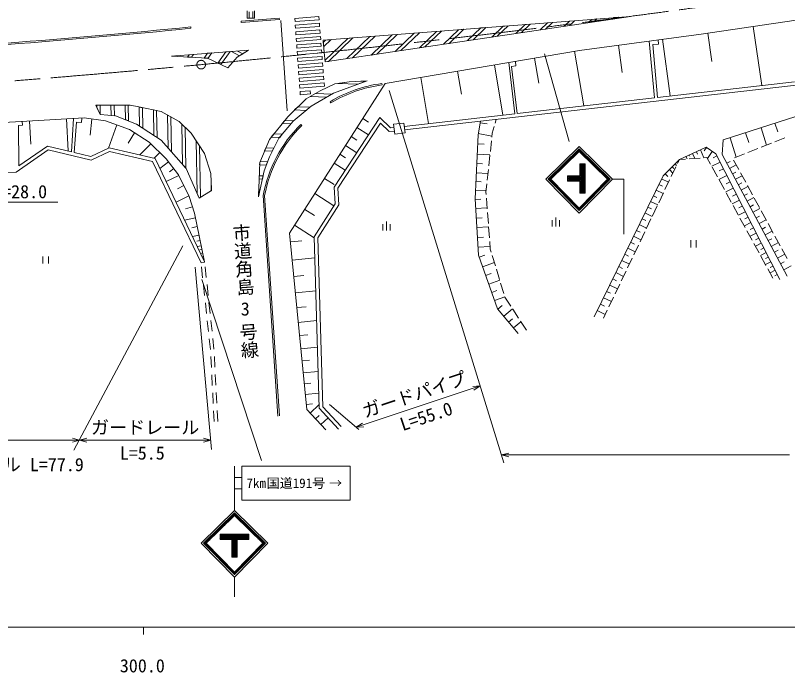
# Model space of a CAD drawing. Units: millimetres, scale not verified. Extents: x 40000 to 680000, y 20000 to 380000.
# Drawn here: x 350278 to 457169, y 198715 to 289744 of the extents above; entities that cross this region are included whole.
import ezdxf
from ezdxf.enums import TextEntityAlignment as Align

# ---------------------------------------------------------------- set-up
doc = ezdxf.new("R2010")
doc.units = ezdxf.units.MM
doc.header["$LTSCALE"] = 1000
doc.linetypes.add('CHAIN', pattern=[18.5, 12, -1.5, 3.5, -1.5])
for name, color, linetype, lineweight in [('M-BGD', 7, 'Continuous', 13), ('M-BMK', 2, 'CHAIN', 13), ('M-STR-HTXT', 7, 'Continuous', 13), ('M-STR-STRC', 7, 'Continuous', 13), ('M-TTL-BAND', 7, 'Continuous', 13)]:
    doc.layers.add(name, color=color, linetype=linetype, lineweight=lineweight)
doc.styles.add('@ＭＳ ゴシック', font='')
doc.styles.add('ＭＳ ゴシック', font='')
doc.styles.get('@ＭＳ ゴシック').set_extended_font_data('@MS Gothic')
doc.styles.get('ＭＳ ゴシック').set_extended_font_data('MS Gothic')

msp = doc.modelspace()

# ---------------------------------------------------------------- hatches: boundary and pattern name
at = {"layer": 'M-STR-STRC', "lineweight": 25}
h = msp.add_hatch(dxfattribs=at)
h.set_pattern_fill('USER', color=256, style=0, pattern_type=2)
h.set_pattern_definition([(359.4106, (380608, 220835), (2.0572, 199.9894), []), (359.4106, (380608, 220935), (2.0572, 199.9894), [])])
h.paths.add_polyline_path([(380608, 220835), (376333, 216647), (380608, 212287), (384881, 216647), (380608, 220835), (380608, 220485), (376694, 216651), (380608, 212644), (384520, 216651), (380608, 220485)])
h = msp.add_hatch(dxfattribs=at)
h.set_pattern_fill('USER', color=256, style=0, pattern_type=2)
h.set_pattern_definition([(135, (380958, 214690), (-141.421, -141.421), []), (135, (380958, 214549), (-141.421, -141.421), [])])
h.paths.add_polyline_path([(380958, 214690), (380958, 217165), (382602, 217165), (382608, 217865), (378608, 217865), (378608, 217165), (380258, 217165), (380258, 214707)])

# ---------------------------------------------------------------- linework, layer by layer
at = {"layer": 'M-BGD'}
for p, q in [((473873, 291330), (445198, 287164)), ((382374, 290370), (382374, 289370)), ((382644, 289413), (382644, 290262)), ((383140, 290268), (383140, 289415)), ((383374, 289370), (383374, 290370)), ((386801, 289367), (381518, 288952)), ((381534, 288753), (381518, 288952)), ((386816, 289168), (381534, 288753)), ((382374, 289370), (383374, 289370)), ((386816, 289168), (386801, 289367)), ((387031, 289064), (387877, 276511)), ((374582, 287961), (374562, 288160)), ((452401, 288210), (453588, 280039)), ((445198, 287164), (428349, 284897)), ((446126, 287298), (446696, 283377)), ((433765, 285625), (434276, 281826)), ((438004, 286196), (438739, 278341)), ((438497, 285704), (439303, 285779)), ((438497, 285704), (439181, 278392)), ((439303, 285779), (439249, 286363)), ((439844, 286443), (440901, 278588)), ((381750, 284431), (381031, 284811)), ((428349, 284897), (401452, 280301)), ((427689, 284784), (428980, 277226)), ((419570, 282750), (419494, 283384)), ((422136, 283835), (422729, 280364)), ((416582, 282886), (417768, 275944)), ((418570, 283226), (419422, 276133)), ((418964, 282677), (419570, 282750)), ((418964, 282677), (419745, 276170)), ((406380, 281143), (407470, 274767)), ((411481, 282015), (412026, 278827)), ((401452, 280301), (388217, 259592)), ((401024, 280114), (400999, 280312)), ((404159, 273886), (462718, 280579)), ((458149, 280560), (439181, 278392)), ((438739, 278341), (419745, 276170)), ((393959, 277621), (393854, 277792)), ((419422, 276133), (404098, 274382)), ((448253, 272497), (460239, 276354)), ((305357, 272406), (359796, 275541)), ((351203, 275047), (351233, 274523)), ((352225, 275105), (352409, 271916)), ((357328, 275399), (357583, 270966)), ((358016, 270863), (358336, 275457)), ((358424, 270766), (358717, 274972)), ((358717, 274972), (359424, 274923)), ((359424, 274923), (359466, 275522)), ((359796, 275541), (362732, 275141)), ((360867, 275359), (360609, 273154)), ((362732, 275141), (366067, 273940)), ((394385, 265966), (400747, 275612)), ((398375, 275487), (399171, 274978)), ((400747, 275612), (402184, 274175)), ((414662, 275086), (414317, 273186)), ((414626, 274889), (415576, 274717)), ((416700, 274826), (416848, 275336)), ((455419, 274803), (455805, 273605)), ((351233, 274523), (350698, 274492)), ((350740, 268919), (350698, 274492)), ((364307, 274574), (363158, 271380)), ((366067, 273940), (368803, 272206)), ((389915, 274480), (389775, 274622)), ((397561, 274213), (399153, 273195)), ((402184, 274175), (402691, 274222)), ((416292, 273415), (416561, 274346)), ((453502, 274186), (454273, 271789)), ((366781, 273488), (365872, 272054)), ((396765, 272968), (397543, 272471)), ((414317, 273186), (413904, 264323)), ((414351, 273370), (416250, 273025)), ((416236, 272887), (416292, 273415)), ((449205, 272803), (450069, 270118)), ((451353, 273495), (451785, 272152)), ((456789, 272789), (455395, 272235)), ((369030, 271978), (367489, 270437)), ((368803, 272206), (371138, 269871)), ((395969, 271723), (397526, 270728)), ((414260, 271948), (415150, 271906)), ((416023, 270899), (416183, 272390)), ((448115, 270476), (448253, 272497)), ((454930, 272050), (453537, 271496)), ((354804, 271116), (350356, 268047)), ((360764, 269693), (354804, 271116)), ((363299, 270894), (360764, 269693)), ((369259, 269515), (363299, 270894)), ((370263, 270746), (369493, 269975)), ((395192, 270506), (395952, 270020)), ((414193, 270523), (415974, 270440)), ((442192, 269788), (445911, 271487)), ((444011, 270619), (444320, 269941)), ((444552, 270866), (444707, 270527)), ((445094, 271113), (445588, 270033)), ((445954, 271457), (445617, 270968)), ((445911, 271487), (447243, 270568)), ((446736, 270918), (446067, 269947)), ((447243, 270568), (456106, 253164)), ((457116, 253623), (448115, 270476)), ((451213, 270573), (449819, 270019)), ((453072, 271311), (451678, 270757)), ((375975, 255460), (369259, 269515)), ((371451, 269473), (370275, 268547)), ((371138, 269871), (372872, 267669)), ((415811, 268910), (415970, 270402)), ((439941, 267537), (442192, 269788)), ((442192, 269788), (441920, 269221)), ((441942, 269538), (442049, 269432)), ((443061, 269850), (442192, 269788)), ((443101, 270203), (443256, 269864)), ((443556, 270411), (443633, 270241)), ((445056, 269995), (443560, 269886)), ((446003, 270063), (445554, 270031)), ((446507, 269142), (446003, 270063)), ((447820, 269435), (446667, 268848)), ((447392, 270276), (446866, 270008)), ((448757, 269275), (449217, 269521)), ((449703, 269708), (450419, 268390)), ((372192, 268533), (371604, 268070)), ((394414, 269289), (395935, 268317)), ((414133, 269222), (414945, 269184)), ((415599, 266921), (415758, 268413)), ((440806, 268402), (441295, 267913)), ((441705, 268769), (441058, 267416)), ((441197, 268793), (441442, 268549)), ((441589, 269185), (441802, 268972)), ((447466, 267387), (446747, 268703)), ((448289, 268513), (447713, 268220)), ((449150, 268538), (450071, 269030)), ((350356, 268047), (306846, 266313)), ((372915, 267581), (371149, 266718)), ((372872, 267669), (374340, 264667)), ((414072, 267922), (415698, 267846)), ((430390, 247975), (439941, 267537)), ((440204, 267800), (440580, 267424)), ((448759, 267591), (447660, 267031)), ((449548, 267793), (450014, 268042)), ((449946, 267049), (450877, 267546)), ((450658, 267950), (451373, 266632)), ((373606, 266168), (372723, 265737)), ((393063, 267175), (394384, 266331)), ((414017, 266735), (414758, 266700)), ((415420, 265241), (415546, 266424)), ((439353, 266332), (439837, 266096)), ((439731, 267107), (440687, 266640)), ((440842, 266965), (440195, 265612)), ((448426, 265632), (447706, 266948)), ((449207, 266712), (448657, 266432)), ((450348, 266295), (450819, 266547)), ((451612, 266193), (452328, 264875)), ((394522, 263640), (394385, 265966)), ((413961, 265548), (415445, 265479)), ((415443, 264932), (415420, 265241)), ((438975, 265557), (439943, 265084)), ((439980, 265161), (439333, 263807)), ((449654, 265833), (448607, 265300)), ((449385, 263877), (448665, 265193)), ((450751, 265542), (451692, 266045)), ((374297, 264756), (372506, 263880)), ((374340, 264667), (375074, 262332)), ((386622, 234248), (384579, 264802)), ((386821, 234262), (384780, 264790)), ((391713, 265062), (394355, 263374)), ((413904, 264323), (414363, 256516)), ((413907, 264266), (414708, 264313)), ((415595, 262937), (415481, 264433)), ((438591, 264772), (439082, 264533)), ((450507, 264158), (449509, 263650)), ((450081, 264995), (449557, 264729)), ((451158, 264780), (451634, 265034)), ((451564, 264018), (452517, 264527)), ((452567, 264435), (453282, 263117)), ((374789, 263239), (373838, 262940)), ((391649, 259057), (394522, 263640)), ((413983, 262985), (415584, 263080)), ((437819, 263191), (438317, 262949)), ((438208, 263987), (439189, 263508)), ((439117, 263356), (438470, 262003)), ((450344, 262122), (449625, 263438)), ((450914, 263359), (450415, 263105)), ((451976, 263248), (452458, 263505)), ((452388, 262477), (453351, 262991)), ((375074, 262332), (376463, 255599)), ((390318, 262880), (391682, 262008)), ((415746, 260943), (415633, 262439)), ((437431, 262396), (438425, 261910)), ((451320, 262561), (450369, 262077)), ((452804, 261698), (453291, 261958)), ((453521, 262678), (454237, 261359)), ((375204, 261701), (373695, 261390)), ((401136, 259946), (401136, 260821)), ((401636, 259946), (401636, 261196)), ((402136, 259946), (402136, 260821)), ((414060, 261668), (414883, 261717)), ((424601, 260493), (424601, 261368)), ((425101, 260493), (425101, 261743)), ((425601, 260493), (425601, 261368)), ((437037, 261589), (437541, 261343)), ((438254, 261552), (437607, 260199)), ((451304, 260367), (450584, 261683)), ((452095, 261039), (451189, 260577)), ((451708, 261800), (451232, 261558)), ((453220, 260918), (454194, 261439)), ((454476, 260920), (455191, 259602)), ((375453, 260494), (374699, 260339)), ((388924, 260698), (391651, 258955)), ((414138, 260352), (415784, 260448)), ((415898, 258949), (415784, 260445)), ((436245, 259966), (436755, 259717)), ((436644, 260783), (437651, 260291)), ((437392, 259748), (436745, 258394)), ((452263, 258612), (451544, 259929)), ((452465, 260314), (452011, 260083)), ((453641, 260130), (454133, 260393)), ((454062, 259342), (455047, 259868)), ((375702, 259287), (374790, 259099)), ((388217, 259592), (390607, 235145)), ((392333, 235319), (391649, 259057)), ((414217, 258997), (415064, 259047)), ((435846, 259149), (436867, 258650)), ((452834, 259588), (451970, 259148)), ((453186, 258897), (452754, 258677)), ((454487, 258545), (454986, 258811)), ((455430, 259163), (456146, 257844)), ((375852, 258558), (375396, 258464)), ((376003, 257828), (375452, 257714)), ((388336, 258379), (389911, 258533)), ((414297, 257643), (415990, 257743)), ((416016, 257389), (415936, 258450)), ((435441, 258321), (435959, 258068)), ((436529, 257943), (435882, 256590)), ((443776, 258620), (443776, 257620)), ((444526, 257620), (444526, 258620)), ((453223, 256858), (452503, 258174)), ((453538, 258206), (452715, 257787)), ((454913, 257748), (455909, 258280)), ((376104, 257338), (375828, 257281)), ((376205, 256849), (375896, 256785)), ((414456, 256260), (415280, 256557)), ((416143, 256972), (416016, 257389)), ((434627, 256654), (435152, 256397)), ((435037, 257493), (436072, 256987)), ((454209, 256888), (453424, 256489)), ((453874, 257547), (453462, 257337)), ((455344, 256942), (455847, 257211)), ((455774, 256136), (456782, 256674)), ((456385, 257405), (457101, 256087)), ((354092, 256363), (354092, 255363)), ((354842, 255363), (354842, 256363)), ((376472, 255514), (375975, 255460)), ((376306, 256359), (376151, 256327)), ((388582, 255859), (391732, 256167)), ((414363, 256516), (417027, 249123)), ((414931, 254941), (416579, 255535)), ((416724, 255058), (416288, 256494)), ((434218, 255814), (435266, 255302)), ((435666, 256139), (435019, 254785)), ((454182, 255103), (453462, 256419)), ((454849, 255632), (454101, 255251)), ((454529, 256260), (454136, 256060)), ((456209, 255321), (456719, 255593)), ((376194, 253417), (376034, 254909)), ((376694, 253444), (376534, 254935)), ((417304, 253145), (416869, 254580)), ((433802, 254964), (434334, 254705)), ((455141, 253348), (454422, 254664)), ((455458, 254435), (454745, 254072)), ((455153, 255034), (454779, 254843)), ((456645, 254505), (457664, 255050)), ((388804, 253589), (390223, 253728)), ((415370, 253723), (416132, 253997)), ((433387, 254114), (434450, 253595)), ((434804, 254334), (434157, 252981)), ((455749, 253865), (455392, 253683)), ((376461, 250931), (376301, 252423)), ((376961, 250958), (376801, 252450)), ((415809, 252504), (417332, 253053)), ((417885, 251231), (417450, 252666)), ((432546, 252390), (433623, 251864)), ((432966, 253252), (433505, 252989)), ((433941, 252530), (433294, 251177)), ((389026, 251319), (391864, 251596)), ((416215, 251377), (416919, 251631)), ((432119, 251517), (432665, 251250)), ((416620, 250251), (418029, 250758)), ((418037, 250730), (418030, 250752)), ((418842, 249492), (418037, 250730)), ((431693, 250644), (432784, 250111)), ((433078, 250726), (432431, 249372)), ((376728, 248446), (376568, 249937)), ((377228, 248473), (377068, 249964)), ((389226, 249274), (390504, 249399)), ((417027, 249123), (419874, 245679)), ((417069, 249072), (417678, 249576)), ((417875, 248097), (419094, 249104)), ((419932, 247815), (419114, 249073)), ((431261, 249759), (431814, 249489)), ((430829, 248874), (431935, 248333)), ((432216, 248921), (431676, 247791)), ((376995, 245960), (376835, 247451)), ((377495, 245987), (377335, 247478)), ((389426, 247229), (391982, 247478)), ((418556, 247273), (419071, 247699)), ((419237, 246450), (420266, 247301)), ((421022, 246138), (420204, 247396)), ((377262, 243474), (377102, 244966)), ((377762, 243501), (377602, 244993)), ((389606, 245386), (390757, 245499)), ((389786, 243544), (392089, 243769)), ((377397, 240978), (377317, 242476)), ((377896, 241005), (377816, 242503)), ((389948, 241884), (390986, 241985)), ((377531, 238482), (377450, 239979)), ((378030, 238508), (377950, 240006)), ((390110, 240224), (392185, 240426)), ((390257, 238728), (391191, 238819)), ((377664, 235985), (377584, 237483)), ((378164, 236012), (378083, 237510)), ((390403, 237233), (392272, 237415)), ((390537, 235860), (391395, 235944)), ((391058, 234662), (392318, 235840)), ((395001, 232446), (392333, 235319)), ((377798, 233489), (377718, 234987)), ((378297, 233515), (378217, 235013)), ((390607, 235145), (393241, 232327)), ((391808, 233860), (392310, 234329)), ((392559, 233057), (393562, 233995))]:
    msp.add_line(p, q, dxfattribs=at)
for points in [[(392284, 289598), (388945, 289331), (388981, 288883), (392320, 289150)], [(392356, 288678), (389012, 288411), (389048, 287962), (392392, 288230)], [(392429, 287758), (389079, 287490), (389114, 287042), (392465, 287310)], [(392502, 286838), (389145, 286570), (389181, 286121), (392538, 286390)], [(392574, 285918), (389212, 285649), (389248, 285201), (392610, 285470)], [(392647, 284998), (389278, 284729), (389314, 284280), (392683, 284550)], [(392720, 284078), (389345, 283808), (389381, 283360), (392756, 283630)], [(392793, 283158), (389412, 282888), (389447, 282439), (392829, 282710)], [(392865, 282239), (389478, 281968), (389514, 281519), (392901, 281790)], [(392938, 281319), (389545, 281047), (389581, 280599), (392974, 280870)], [(393011, 280399), (389608, 280126), (389644, 279678), (393047, 279950)], [(389674, 279206), (389710, 278757), (391127, 278871), (391091, 279319)], [(402637, 274664), (404043, 274836), (404209, 273481), (402803, 273308)]]:
    msp.add_lwpolyline(points, close=True, dxfattribs=at)
for points in [[(395367, 232786), (392827, 235521), (392153, 258920), (395030, 263510), (394894, 265830), (400827, 274825), (401996, 273656), (402752, 273725)], [(358016, 270863), (354703, 271654), (350740, 268919)], [(376463, 255599), (369606, 269948), (363242, 271420), (360709, 270220), (358424, 270766)]]:
    msp.add_lwpolyline(points, dxfattribs=at)
for centre, radius, start, end in [((272460, 1301749), 1018718, 272.8818, 275.75218), ((272460, 1301749), 1018918, 272.88203, 275.75218), ((403317, 262351), 18110, 97.35526, 121.50301), ((403317, 262351), 17910, 97.35526, 121.50301), ((402668, 261516), 18385, 134.52895, 169.70437), ((402668, 261516), 18185, 134.52895, 169.62654)]:
    msp.add_arc(centre, radius, start, end, dxfattribs=at)
at = {"layer": 'M-BMK'}
msp.add_circle((375987, 282928), 600, dxfattribs=at)
msp.add_arc((220169, 1934231), 1658638, 265.08369, 278.6645, dxfattribs=at)
at = {"layer": 'M-STR-HTXT'}
for p, q in [((402021, 279368), (417893, 227784)), ((327479, 263871), (354979, 263871)), ((354979, 263871), (356131, 263871)), ((373453, 257817), (358366, 229505)), ((375146, 254858), (377404, 229596)), ((397468, 232695), (414622, 238418)), ((414622, 238418), (413590, 238351)), ((414622, 238418), (413756, 237852)), ((393744, 235831), (397829, 232391)), ((397468, 232695), (398333, 233261)), ((397468, 232695), (398500, 232762)), ((334899, 230913), (359165, 230913)), ((359165, 230913), (358165, 231176)), ((359165, 230913), (358165, 230650)), ((359165, 230913), (360165, 231176)), ((359165, 230913), (377305, 230913)), ((359165, 230913), (360165, 230650)), ((377305, 230913), (376305, 231176)), ((377305, 230913), (376305, 230650)), ((417564, 228854), (418564, 229117)), ((417564, 228854), (457420, 228854)), ((417564, 228854), (418564, 228591))]:
    msp.add_line(p, q, dxfattribs=at)
at = {"layer": 'M-STR-STRC'}
for p, q in [((392863, 286304), (435418, 289619)), ((435418, 289619), (393176, 283313)), ((423915, 288723), (422899, 287750)), ((423669, 287865), (424623, 288778)), ((424623, 288778), (423915, 288723)), ((426984, 288962), (426239, 288249)), ((427692, 289017), (426984, 288962)), ((427010, 288364), (427692, 289017)), ((430053, 289201), (429580, 288747)), ((429580, 288747), (430350, 288862)), ((430762, 289256), (430053, 289201)), ((430350, 288862), (430762, 289256)), ((433123, 289440), (432920, 289246)), ((432920, 289246), (433691, 289361)), ((433831, 289495), (433123, 289440)), ((433691, 289361), (433831, 289495)), ((406967, 285372), (409276, 287583)), ((409276, 287583), (408568, 287528)), ((411637, 287767), (409537, 285755)), ((410307, 285870), (412346, 287822)), ((412346, 287822), (411637, 287767)), ((414707, 288006), (412877, 286254)), ((413648, 286369), (415415, 288061)), ((415415, 288061), (414707, 288006)), ((417776, 288245), (416218, 286752)), ((416988, 286868), (418484, 288300)), ((418484, 288300), (417776, 288245)), ((420845, 288484), (419558, 287251)), ((420329, 287366), (421554, 288539)), ((421554, 288539), (420845, 288484)), ((422899, 287750), (423669, 287865)), ((426239, 288249), (427010, 288364)), ((396291, 286571), (393150, 283564)), ((393605, 283377), (396999, 286626)), ((399360, 286810), (396175, 283760)), ((396999, 286626), (396291, 286571)), ((396945, 283876), (400068, 286866)), ((400068, 286866), (399360, 286810)), ((402429, 287049), (399515, 284259)), ((400286, 284374), (403138, 287105)), ((403138, 287105), (402429, 287049)), ((405499, 287288), (402856, 284758)), ((403626, 284873), (406207, 287344)), ((406207, 287344), (405499, 287288)), ((408568, 287528), (406196, 285256)), ((416218, 286752), (416988, 286868)), ((419558, 287251), (420329, 287366)), ((393038, 284626), (392863, 286304)), ((393221, 286332), (392893, 286018)), ((392893, 286018), (392952, 285451)), ((392952, 285451), (393930, 286387)), ((393930, 286387), (393221, 286332)), ((409537, 285755), (410307, 285870)), ((412877, 286254), (413648, 286369)), ((371897, 284123), (382536, 284924)), ((374918, 284351), (374332, 284307)), ((374632, 283952), (374918, 284351)), ((376870, 284498), (376399, 283842)), ((377456, 284542), (376870, 284498)), ((376919, 283794), (377456, 284542)), ((379409, 284689), (378295, 283139)), ((378708, 282942), (379994, 284733)), ((379994, 284733), (379409, 284689)), ((381310, 284154), (380190, 284748)), ((382536, 284924), (380978, 283945)), ((381520, 284286), (382530, 284921)), ((382533, 284924), (381947, 284880)), ((382530, 284921), (382533, 284924)), ((393038, 284626), (393176, 283313)), ((399515, 284259), (400286, 284374)), ((402856, 284758), (403626, 284873)), ((406196, 285256), (406967, 285372)), ((423499, 284402), (426944, 272276)), ((372380, 284160), (371897, 284123)), ((376882, 283812), (371897, 284123)), ((371897, 284123), (372334, 284096)), ((372334, 284096), (372380, 284160)), ((374332, 284307), (374101, 283985)), ((374101, 283985), (374632, 283952)), ((376399, 283842), (376882, 283812)), ((379687, 282476), (376882, 283812)), ((376882, 283812), (376919, 283794)), ((380978, 283945), (379687, 282476)), ((393150, 283564), (393176, 283313)), ((393176, 283313), (393605, 283377)), ((396175, 283760), (396945, 283876)), ((378295, 283139), (378708, 282942)), ((392462, 279316), (394510, 280251)), ((398961, 280696), (394287, 278960)), ((394510, 280251), (396468, 280562)), ((396468, 280562), (394970, 280324)), ((394970, 280324), (397671, 280217)), ((396468, 280562), (398961, 280696)), ((398106, 280650), (396468, 280562)), ((397671, 280217), (398767, 280624)), ((398767, 280624), (398106, 280650)), ((390503, 278203), (392462, 279316)), ((387966, 275710), (390503, 278203)), ((391814, 278948), (391073, 278527)), ((391073, 278527), (393382, 278435)), ((394287, 278960), (391216, 277179)), ((394109, 278857), (391814, 278948)), ((393382, 278435), (394109, 278857)), ((361392, 277313), (362015, 276022)), ((366155, 277313), (361392, 277313)), ((362005, 277313), (361554, 277313)), ((361554, 277313), (361561, 276962)), ((361561, 276962), (362015, 276022)), ((362030, 276021), (362005, 277313)), ((363955, 277313), (363505, 277313)), ((363505, 277313), (363533, 275895)), ((363983, 275858), (363955, 277313)), ((365905, 277313), (365455, 277313)), ((365455, 277313), (365495, 275307)), ((365948, 275125), (365905, 277313)), ((367357, 277090), (366155, 277313)), ((370473, 276422), (367357, 277090)), ((367411, 277054), (367462, 274415)), ((367863, 276961), (367411, 277054)), ((367918, 274119), (367863, 276961)), ((391216, 277179), (388723, 275087)), ((389373, 277093), (388933, 276660)), ((391034, 277027), (389373, 277093)), ((390522, 276597), (391034, 277027)), ((362015, 276022), (364152, 275844)), ((362015, 276022), (362030, 276021)), ((363533, 275895), (363983, 275858)), ((364152, 275844), (367045, 274686)), ((369369, 276650), (369438, 273133)), ((369821, 276557), (369369, 276650)), ((369894, 272837), (369821, 276557)), ((372921, 275043), (370473, 276422)), ((371333, 275937), (371423, 271375)), ((371788, 275681), (371333, 275937)), ((388933, 276660), (390522, 276597)), ((365495, 275307), (365948, 275125)), ((371883, 270849), (371788, 275681)), ((374612, 273440), (372921, 275043)), ((385429, 272550), (387966, 275710)), ((388723, 275087), (386764, 272728)), ((387567, 275213), (387216, 274776)), ((387216, 274776), (388425, 274728)), ((388814, 275163), (387567, 275213)), ((388425, 274728), (388723, 275087)), ((388723, 275087), (388814, 275163)), ((367045, 274686), (370473, 272461)), ((367462, 274415), (367918, 274119)), ((373308, 274675), (373418, 269095)), ((373767, 274241), (373308, 274675)), ((373878, 268569), (373767, 274241)), ((369438, 273133), (369894, 272837)), ((376437, 270636), (374612, 273440)), ((386764, 272728), (385429, 270146)), ((386048, 273321), (385698, 272885)), ((385698, 272885), (386857, 272839)), ((387218, 273275), (386048, 273321)), ((386857, 272839), (387218, 273275)), ((370473, 272461), (373900, 268544)), ((375304, 272377), (375447, 265072)), ((375768, 271664), (375304, 272377)), ((375907, 264559), (375768, 271664)), ((384094, 269389), (385429, 272550)), ((371423, 271375), (371883, 270849)), ((377328, 267831), (376437, 270636)), ((384949, 271413), (384762, 270970)), ((384762, 270970), (385833, 270928)), ((386062, 271369), (384949, 271413)), ((385833, 270928), (386062, 271369)), ((383915, 264627), (384094, 269389)), ((384094, 269389), (384081, 269046)), ((384138, 269494), (384094, 269389)), ((385171, 269453), (384138, 269494)), ((385429, 270146), (384717, 268232)), ((385006, 269009), (385171, 269453)), ((373418, 269095), (373878, 268569)), ((373900, 268544), (375725, 264448)), ((384081, 269046), (385006, 269009)), ((377417, 265472), (377328, 267831)), ((384717, 268232), (383915, 264627)), ((384025, 267547), (384008, 267097)), ((384560, 267526), (384025, 267547)), ((384461, 267079), (384560, 267526)), ((377417, 265472), (377360, 266960)), ((377360, 266960), (377390, 265456)), ((384008, 267097), (384461, 267079)), ((432949, 267076), (434514, 267076)), ((434514, 267076), (434514, 259439)), ((375725, 264448), (377417, 265472)), ((377390, 265456), (377417, 265472)), ((383952, 265598), (383935, 265149)), ((383935, 265149), (384031, 265145)), ((384130, 265591), (383952, 265598)), ((384031, 265145), (384130, 265591)), ((375447, 265072), (375725, 264448)), ((375725, 264448), (375907, 264559)), ((376070, 253143), (384357, 228105)), ((380608, 227329), (380608, 221185)), ((381608, 227329), (396608, 227329)), ((381608, 227329), (381608, 222579)), ((396608, 227329), (396608, 222579)), ((380608, 225746), (381608, 225746)), ((380608, 224162), (381608, 224162)), ((396608, 222579), (381608, 222579)), ((380608, 220835), (376333, 216647)), ((380608, 220485), (376694, 216651)), ((384881, 216647), (380608, 220835)), ((384520, 216651), (380608, 220485)), ((378608, 217865), (382608, 217865)), ((378608, 217165), (378608, 217865)), ((380258, 217165), (378608, 217165)), ((380258, 214707), (380258, 217165)), ((382602, 217165), (380958, 217165)), ((380958, 217165), (380958, 214690)), ((382608, 217865), (382602, 217165)), ((376333, 216647), (380608, 212287)), ((376694, 216651), (380608, 212644)), ((380608, 212644), (384520, 216651)), ((380608, 212287), (384881, 216647)), ((380958, 214690), (380258, 214707)), ((380608, 211930), (380608, 209215))]:
    msp.add_line(p, q, dxfattribs=at)
for points in [[(423694, 267076), (428322, 271610), (432949, 267076), (428322, 262355)], [(428322, 271260), (424047, 267072), (428322, 262712), (432595, 267072)], [(428322, 271195), (424113, 267071), (428322, 262778), (432530, 267071)], [(428322, 271126), (424183, 267071), (428322, 262849), (432460, 267071)], [(428322, 271054), (424256, 267070), (428322, 262923), (432387, 267070)], [(428322, 270973), (424337, 267069), (428322, 263005), (432306, 267069)], [(428322, 263069), (424408, 267076), (428322, 270910), (432234, 267076)], [(375979, 216651), (380608, 221185), (385234, 216651), (380608, 211930)]]:
    msp.add_lwpolyline(points, close=True, dxfattribs=at)
for points in [[(428432, 269014), (428432, 267505), (426683, 267505), (426683, 266805), (428432, 266805), (428432, 265112), (429132, 265112), (429132, 269199), (428432, 269199), (428432, 268795)], [(428522, 269014), (428522, 267415), (426773, 267415), (426773, 266895), (428522, 266895), (428522, 265201), (429042, 265201), (429042, 269109), (428522, 269109), (428522, 268795)], [(428622, 269014), (428622, 267315), (426873, 267315), (426873, 266995), (428622, 266995), (428622, 265302), (428942, 265302), (428942, 269009), (428622, 269009), (428622, 268795)], [(428727, 269014), (428727, 267210), (426978, 267210), (426978, 267100), (428727, 267100), (428727, 265406), (428837, 265406), (428837, 268904), (428727, 268904), (428727, 268795)]]:
    msp.add_lwpolyline(points, dxfattribs=at)
at = {"layer": 'M-TTL-BAND'}
for p, q in [((40000, 205000), (579000, 205000)), ((368000, 205000), (368000, 204000))]:
    msp.add_line(p, q, dxfattribs=at)

# ---------------------------------------------------------------- texts
at = {"layer": 'M-STR-HTXT', "style": 'ＭＳ ゴシック'}
for s, p in [('ヒューム管φ600 L=28.0', (341229, 263871)), ('3', (382092, 247625)), ('ガードレール', (368235, 231207)), ('L=5.5', (367833, 227663)), ('ガードケーブル L=77.9', (346631, 226059))]:
    msp.add_text(s, height=1833, dxfattribs=at).set_placement(p, align=Align.BOTTOM_CENTER)
at = {"layer": 'M-STR-HTXT'}
for s, rotation, style, p in [('市道角島 \u3000号線', 273.967, '@ＭＳ ゴシック', (380673, 251425)), ('ガードパイプ', 18.451, 'ＭＳ ゴシック', (405950, 235841)), ('L=55.0', 18.451, 'ＭＳ ゴシック', (407611, 232821))]:
    msp.add_text(s, height=1833, rotation=rotation, dxfattribs=dict(at, style=style)).set_placement(p, align=Align.BOTTOM_CENTER)
at = {"layer": 'M-STR-STRC', "style": 'ＭＳ ゴシック'}
for s, p in [('7km', (383608, 224954)), ('国道191号', (389108, 224954)), ('→', (394608, 224954))]:
    msp.add_text(s, height=1320, dxfattribs=at).set_placement(p, align=Align.MIDDLE_CENTER)
at = {"layer": 'M-TTL-BAND', "style": 'ＭＳ ゴシック'}
msp.add_text('300.0', height=1833, dxfattribs=at).set_placement((367844, 198195), align=Align.BOTTOM_CENTER)

doc.saveas('drawing.dxf')
